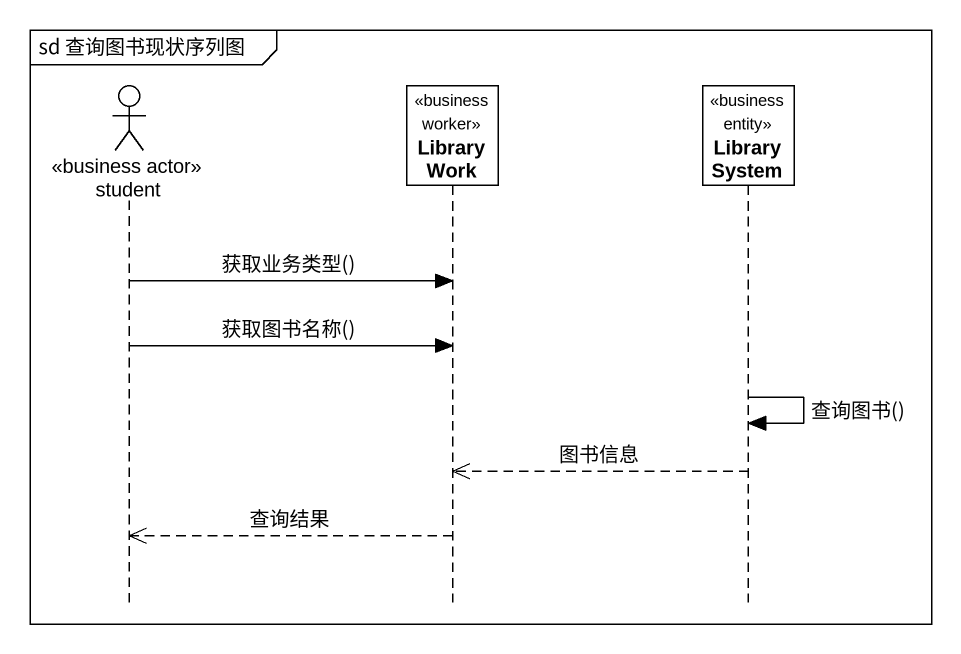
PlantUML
@startuml
mainframe sd 查询图书现状序列图
hide footbox
actor student <<business actor>>
participant LibraryWork <<business worker>>
participant LibrarySystem <<business entity>>

student -> LibraryWork : 获取业务类型()
student -> LibraryWork : 获取图书名称()
LibrarySystem -> LibrarySystem : 查询图书()
LibrarySystem -->> LibraryWork : 图书信息
LibraryWork -->> student : 查询结果
@enduml
